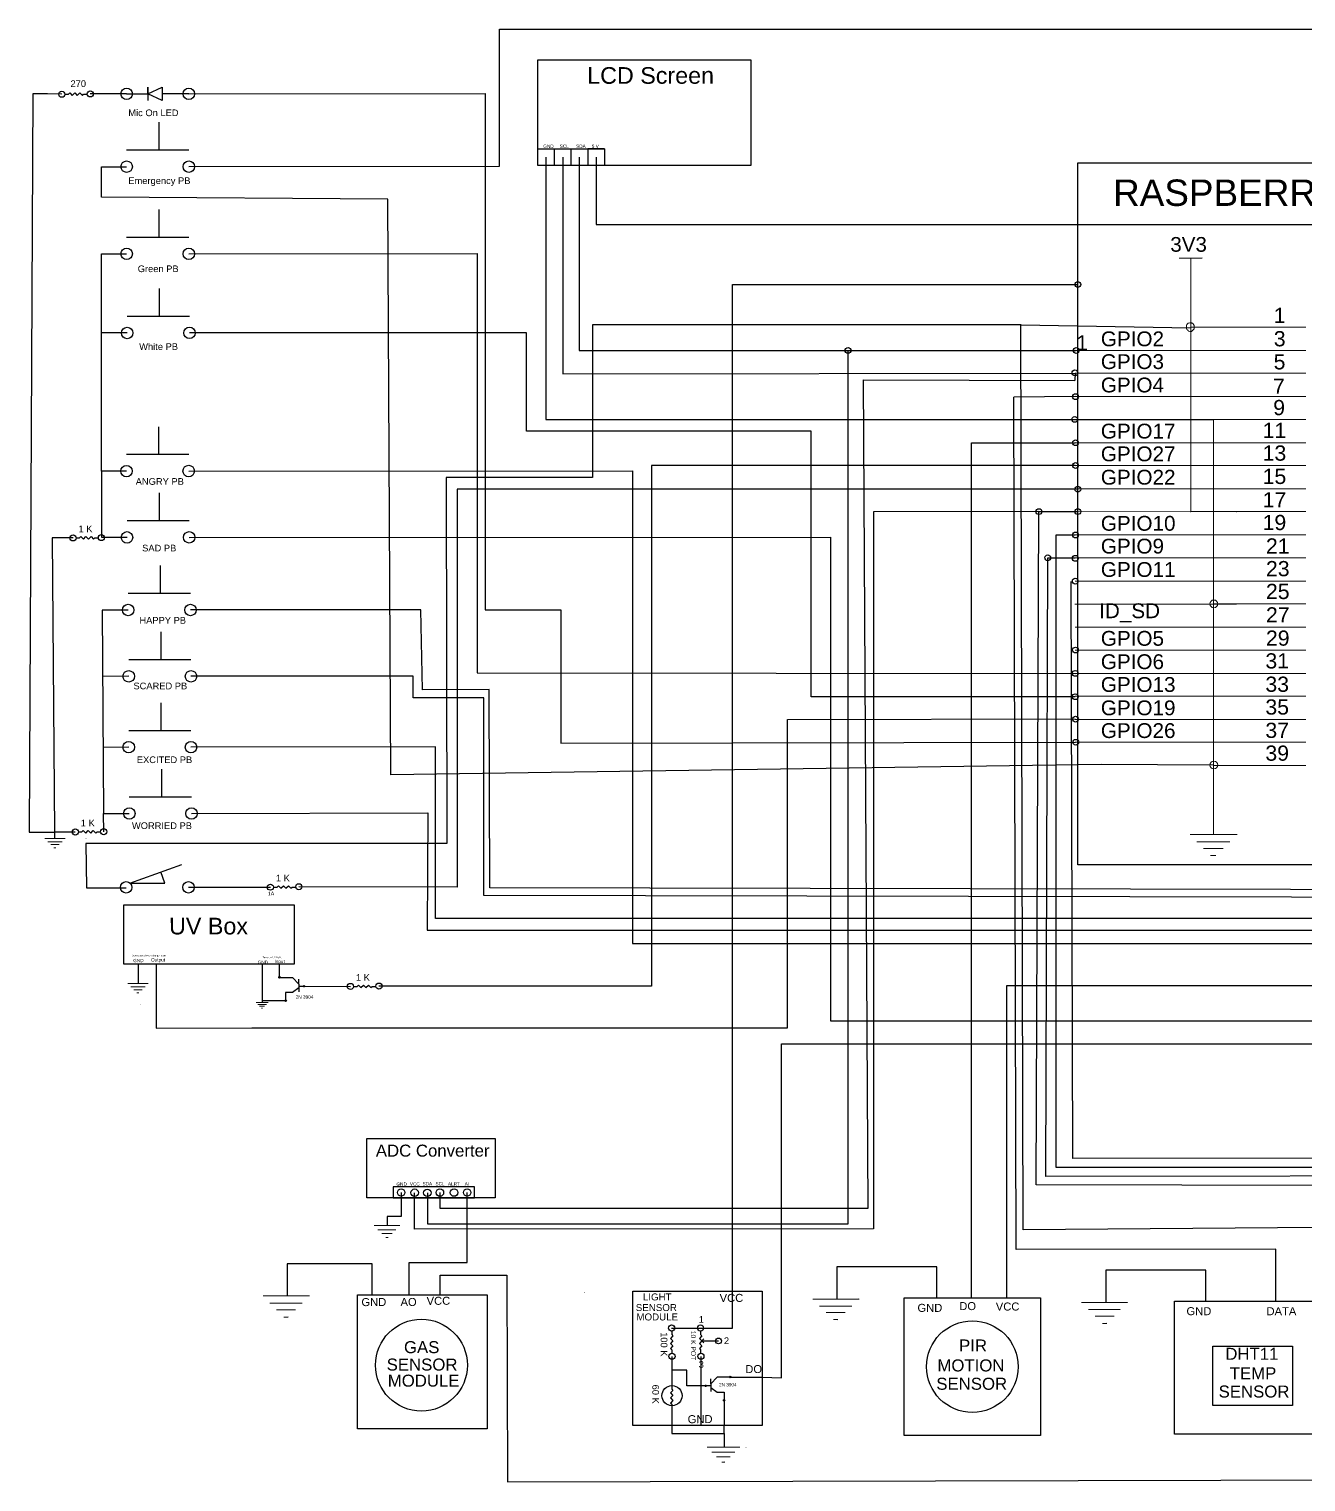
# Model space of a CAD drawing. Header units: millimetres. Extents: x 0.94 to 6.69, y 0.64 to 5.
# Drawn here: x 0.941 to 4.77, y 0.638 to 4.995 of the extents above; entities that cross this region are included whole.
import ezdxf

# ---------------------------------------------------------------- set-up
doc = ezdxf.new("R2010")
doc.units = ezdxf.units.MM
for name, color, linetype in [('Component', 10, 'Continuous'), ('PDF_Geometry', 7, 'Continuous'), ('PDF_Solid Fills', 7, 'Continuous'), ('PDF_Text', 7, 'Continuous'), ('Wire', 250, 'Continuous')]:
    doc.layers.add(name, color=color, linetype=linetype)
doc.styles.add('PDF F1', font='Arial.ttf')

msp = doc.modelspace()

# ---------------------------------------------------------------- linework, layer by layer
at = {"layer": 'Component'}
for p, q in [((1.2333, 4.801), (1.2966, 4.801)), ((1.2966, 4.801), (1.2966, 4.821)), ((1.2966, 4.821), (1.2966, 4.781)), ((1.2966, 4.801), (1.3398, 4.821)), ((1.3398, 4.781), (1.2966, 4.801)), ((1.3398, 4.821), (1.3398, 4.781)), ((1.42, 4.8011), (1.3398, 4.8011)), ((1.3306, 4.633), (1.3306, 4.7158)), ((1.2333, 4.633), (1.42, 4.633)), ((2.5168, 4.5858), (2.5168, 4.6358)), ((2.5668, 4.5858), (2.5668, 4.6358)), ((2.6668, 4.6358), (2.6168, 4.6358)), ((2.6168, 4.6358), (2.6168, 4.5858)), ((2.5668, 4.5858), (2.5168, 4.5858)), ((2.6668, 4.5858), (2.5668, 4.5858)), ((1.3306, 4.3717), (1.3306, 4.4545)), ((1.2333, 4.3717), (1.42, 4.3717)), ((1.3323, 4.1343), (1.3323, 4.2171)), ((1.235, 4.1343), (1.4217, 4.1343)), ((1.33, 3.72), (1.33, 3.8028)), ((1.2328, 3.72), (1.4194, 3.72)), ((1.3317, 3.5211), (1.3317, 3.6039)), ((1.2345, 3.5211), (1.4211, 3.5211)), ((1.3352, 3.3033), (1.3352, 3.3861)), ((1.2379, 3.3033), (1.4246, 3.3033)), ((1.3369, 3.1044), (1.3369, 3.1872)), ((1.2396, 3.1044), (1.4263, 3.1044)), ((1.3369, 2.8919), (1.3369, 2.9746)), ((1.2396, 2.8919), (1.4263, 2.8919)), ((1.3386, 2.693), (1.3386, 2.7758)), ((1.2413, 2.693), (1.428, 2.693)), ((1.2432, 2.4341), (1.399, 2.4895)), ((1.348, 2.4341), (1.3362, 2.4672)), ((1.2432, 2.4341), (1.348, 2.4341)), ((1.6917, 2.151), (1.7307, 2.1511)), ((1.7307, 2.1511), (1.7494, 2.1311)), ((1.7494, 2.1311), (1.7494, 2.1461)), ((1.7307, 2.1055), (1.7101, 2.1055)), ((1.7101, 2.1055), (1.7101, 2.0812)), ((1.7494, 2.1193), (1.7307, 2.1055)), ((1.7494, 2.1311), (1.7494, 2.1074)), ((1.7494, 2.1245), (1.7494, 2.1245)), ((1.7494, 2.1245), (1.7654, 2.1245)), ((2.9583, 1.0605), (2.9644, 1.0666)), ((2.9583, 1.0605), (3.0082, 1.0605)), ((2.9583, 1.0605), (2.9645, 1.0544)), ((2.9856, 0.9259), (2.9696, 0.9259)), ((3.0044, 0.9524), (2.9856, 0.9324)), ((2.9856, 0.9324), (2.9856, 0.9474)), ((2.9856, 0.9324), (2.9856, 0.9087)), ((2.9856, 0.9259), (2.9856, 0.9259)), ((2.9856, 0.9206), (3.0044, 0.9069)), ((3.0433, 0.9523), (3.0044, 0.9524)), ((3.0433, 0.9523), (3.1395, 0.9523)), ((3.0044, 0.9069), (3.0249, 0.9069)), ((3.0249, 0.9069), (3.0249, 0.8826)), ((3.0249, 0.8826), (3.0249, 0.8073))]:
    msp.add_line(p, q, dxfattribs=at)
for points in [[(2.4668, 4.903), (3.1047, 4.903), (3.1047, 4.5858), (2.4668, 4.5858)], [(4.0856, 4.594), (5.6697, 4.594), (5.6697, 2.4883), (4.0856, 2.4883)], [(1.2248, 2.369), (1.7362, 2.369), (1.7362, 2.1909), (1.2248, 2.1909)], [(1.9539, 1.6674), (2.3385, 1.6674), (2.3385, 1.4901), (1.9539, 1.4901)], [(2.033, 1.4901), (2.2766, 1.4902), (2.2766, 1.5226), (2.033, 1.5225)], [(1.926, 1.1989), (2.3146, 1.1989), (2.3146, 0.7966), (1.926, 0.7966)], [(2.7509, 1.2096), (3.1395, 1.2096), (3.1395, 0.8073), (2.7509, 0.8073)], [(3.5647, 1.1896), (3.9741, 1.1896), (3.9741, 0.7772), (3.5647, 0.7772)], [(4.3759, 1.1796), (4.8828, 1.1796), (4.8828, 0.7812), (4.3759, 0.7812)], [(4.4902, 1.0451), (4.7297, 1.0451), (4.7297, 0.8665), (4.4902, 0.8665)]]:
    msp.add_lwpolyline(points, close=True, dxfattribs=at)
for points in [[(1.0482, 4.8003), (1.0589, 4.8003), (1.0627, 4.8041), (1.0703, 4.7965), (1.0778, 4.8041)], [(1.0778, 4.8041), (1.0854, 4.7965), (1.093, 4.8041), (1.1005, 4.7965), (1.1043, 4.8003), (1.1097, 4.8003), (1.115, 4.8003)], [(2.4668, 4.5858), (2.4668, 4.6358)], [(2.4668, 4.6358), (2.6668, 4.6358)], [(2.6668, 4.6358), (2.6668, 4.5858)], [(1.0818, 3.4695), (1.0925, 3.4695), (1.0962, 3.4733), (1.1038, 3.4658), (1.1114, 3.4733)], [(1.1114, 3.4733), (1.1189, 3.4658), (1.1265, 3.4733), (1.1341, 3.4658), (1.1379, 3.4695), (1.1432, 3.4695), (1.1486, 3.4695)], [(1.0886, 2.5873), (1.0993, 2.5873), (1.1031, 2.5911), (1.1107, 2.5835), (1.1183, 2.5911)], [(1.1183, 2.5911), (1.1258, 2.5835), (1.1334, 2.5911), (1.141, 2.5835), (1.1447, 2.5873), (1.1501, 2.5873), (1.1554, 2.5873)], [(1.6738, 2.422), (1.6845, 2.422), (1.6883, 2.4258), (1.6958, 2.4182), (1.7034, 2.4258)], [(1.7034, 2.4258), (1.711, 2.4182), (1.7185, 2.4258), (1.7261, 2.4182), (1.7299, 2.422), (1.7352, 2.422), (1.7406, 2.422)], [(1.9138, 2.124), (1.9245, 2.124), (1.9283, 2.1278), (1.9358, 2.1202), (1.9434, 2.1278)], [(1.9434, 2.1278), (1.951, 2.1202), (1.9585, 2.1278), (1.9661, 2.1202), (1.9699, 2.124), (1.9752, 2.124), (1.9806, 2.124)], [(2.9542, 1.0993), (3.0497, 1.0993), (3.0497, 1.2096)], [(2.868, 1.0902), (2.868, 1.0795), (2.8717, 1.0757), (2.8642, 1.0681), (2.8717, 1.0605)], [(2.8676, 1.0993), (2.9542, 1.0993)], [(2.9546, 1.0902), (2.9546, 1.0795), (2.9583, 1.0757), (2.9508, 1.0681), (2.9583, 1.0605)], [(2.8717, 1.0605), (2.8642, 1.053), (2.8717, 1.0454), (2.8642, 1.0378), (2.868, 1.0341), (2.868, 1.0287), (2.868, 1.0234)], [(2.9583, 1.0605), (2.9508, 1.053), (2.9583, 1.0454), (2.9508, 1.0378), (2.9546, 1.0341), (2.9546, 1.0287), (2.9546, 1.0234)], [(2.8687, 1.0143), (2.8687, 0.9267)], [(2.9553, 1.0143), (2.9553, 0.8073)], [(2.9696, 0.9259), (2.9132, 0.9259), (2.9132, 0.9727), (2.8687, 0.9727)], [(2.868, 0.9267), (2.868, 0.916), (2.8717, 0.9122), (2.8642, 0.9046), (2.8717, 0.8971)], [(2.8717, 0.8971), (2.8642, 0.8895), (2.8717, 0.8819), (2.8642, 0.8744), (2.868, 0.8706), (2.868, 0.8662)], [(2.868, 0.8662), (2.868, 0.8073)]]:
    msp.add_lwpolyline(points, dxfattribs=at)
for centre, radius in [((1.039, 4.8), 0.00919), ((1.1241, 4.801), 0.00919), ((1.2333, 4.801), 0.0172), ((1.42, 4.8011), 0.0172), ((1.2333, 4.5826), 0.0172), ((1.42, 4.5827), 0.0172), ((1.2333, 4.3213), 0.0172), ((1.42, 4.3214), 0.0172), ((1.235, 4.0839), 0.0172), ((1.4217, 4.084), 0.0172), ((1.2328, 3.6696), 0.0172), ((1.4194, 3.6697), 0.0172), ((1.2345, 3.4707), 0.0172), ((1.4211, 3.4708), 0.0172), ((1.0726, 3.4692), 0.00919), ((1.1577, 3.4703), 0.00919), ((1.2379, 3.2529), 0.0172), ((1.4246, 3.253), 0.0172), ((1.2396, 3.054), 0.0172), ((1.4263, 3.0541), 0.0172), ((1.2396, 2.8415), 0.0172), ((1.4263, 2.8416), 0.0172), ((1.2413, 2.6426), 0.0172), ((1.428, 2.6427), 0.0172), ((1.0795, 2.587), 0.00919), ((1.1645, 2.588), 0.00919), ((1.232, 2.4211), 0.0172), ((1.4187, 2.4212), 0.0172), ((1.6646, 2.4216), 0.00919), ((1.7497, 2.4227), 0.00919), ((1.6917, 2.151), 0.00219), ((1.7654, 2.1245), 0.00219), ((1.9046, 2.1237), 0.00919), ((1.9897, 2.1247), 0.00919), ((1.7101, 2.0813), 0.00219), ((2.0566, 1.5058), 0.0112), ((2.097, 1.5051), 0.0112), ((2.1351, 1.5049), 0.0112), ((2.1728, 1.5056), 0.0112), ((2.2151, 1.5056), 0.0112), ((2.2546, 1.5058), 0.0112), ((2.1173, 0.9879), 0.1377), ((2.8676, 1.0993), 0.00919), ((2.9542, 1.0993), 0.00919), ((3.7694, 0.9834), 0.1374), ((3.0082, 1.0605), 0.0087), ((2.8687, 1.0143), 0.00919), ((2.9553, 1.0143), 0.00919), ((2.8687, 0.8964), 0.0302), ((2.9696, 0.9259), 0.00219), ((3.0433, 0.9523), 0.00219), ((3.0249, 0.8826), 0.00219)]:
    msp.add_circle(centre, radius, dxfattribs=at)
at = {"layer": 'PDF_Geometry', "lineweight": 20}
for points in [[(4.3897, 4.3079), (4.458, 4.3079)], [(4.4247, 4.3079), (4.4247, 4.2396)], [(4.7697, 4.1013), (4.563, 4.1013)], [(4.7697, 4.0313), (4.563, 4.0313)], [(4.7697, 3.9629), (4.563, 3.9629)], [(4.7697, 3.8929), (4.563, 3.8929)], [(4.7697, 3.8246), (4.563, 3.8246)], [(4.7697, 3.7546), (4.563, 3.7546)], [(4.7697, 3.6863), (4.563, 3.6863)], [(4.7697, 3.6163), (4.563, 3.6163)], [(4.7697, 3.5479), (4.563, 3.5479)], [(4.7697, 3.4779), (4.563, 3.4779)], [(4.7697, 3.4096), (4.563, 3.4096)], [(4.7697, 3.3396), (4.563, 3.3396)], [(4.7697, 3.2713), (4.563, 3.2713)], [(4.7697, 3.2013), (4.563, 3.2013)], [(4.7697, 3.1329), (4.563, 3.1329)], [(4.7697, 3.0629), (4.563, 3.0629)], [(4.7697, 2.9946), (4.563, 2.9946)], [(4.7697, 2.9246), (4.563, 2.9246)], [(4.7697, 2.8563), (4.563, 2.8563)], [(4.7697, 2.7863), (4.563, 2.7863)], [(4.4222, 2.5796), (4.5605, 2.5796)], [(0.9882, 2.5675), (1.0491, 2.5675)], [(0.997, 2.5579), (1.0396, 2.5579)], [(1.0308, 2.5491), (1.0058, 2.5491)], [(1.0154, 2.5396), (1.0212, 2.5396)], [(4.4422, 2.5579), (4.5389, 2.5579)], [(4.5189, 2.5379), (4.4622, 2.5379)], [(4.4839, 2.5163), (4.4972, 2.5163)], [(1.2373, 2.1324), (1.2982, 2.1324)], [(1.2461, 2.1229), (1.2886, 2.1229)], [(1.2798, 2.1141), (1.2549, 2.1141)], [(1.2644, 2.1046), (1.2703, 2.1046)], [(1.6214, 2.0755), (1.658, 2.0755)], [(1.6267, 2.0697), (1.6523, 2.0697)], [(1.647, 2.0644), (1.632, 2.0644)], [(1.6377, 2.0587), (1.6412, 2.0587)], [(1.9759, 1.4064), (2.0529, 1.4064)], [(1.987, 1.3943), (2.0408, 1.3943)], [(2.0297, 1.3832), (1.9982, 1.3832)], [(2.0102, 1.3711), (2.0176, 1.3711)], [(1.6431, 1.1955), (1.7815, 1.1955)], [(3.2914, 1.1863), (3.4297, 1.1863)], [(1.6631, 1.1739), (1.7598, 1.1739)], [(1.7398, 1.1539), (1.6831, 1.1539)], [(3.3114, 1.1646), (3.408, 1.1646)], [(3.388, 1.1463), (3.3314, 1.1463)], [(4.0964, 1.1763), (4.2347, 1.1763)], [(4.118, 1.1546), (4.213, 1.1546)], [(4.1947, 1.1346), (4.138, 1.1346)], [(1.7048, 1.1322), (1.7181, 1.1322)], [(3.353, 1.1246), (3.3664, 1.1246)], [(4.1597, 1.1129), (4.173, 1.1129)], [(2.974, 0.7423), (3.0723, 0.7423)], [(2.9882, 0.7269), (3.0569, 0.7269)], [(3.0427, 0.7127), (3.0024, 0.7127)], [(3.0178, 0.6973), (3.0273, 0.6973)]]:
    msp.add_lwpolyline(points, dxfattribs=at)
at = {"layer": 'PDF_Geometry', "color": 236, "lineweight": 20, "true_color": 0x7f003f}
for points in [[(4.563, 3.5479), (4.4247, 3.5479), (4.4247, 4.1013), (4.4247, 4.2396)], [(4.563, 4.1013), (4.4247, 4.1013)], [(4.563, 4.0313), (4.078, 4.0313)], [(4.563, 3.9629), (4.078, 3.9629)], [(4.563, 3.8929), (4.078, 3.8929)], [(4.5614, 3.8246), (4.0764, 3.8246)], [(4.563, 3.2713), (4.493, 3.2713), (4.493, 3.8246), (4.563, 3.8246)], [(4.563, 3.7546), (4.078, 3.7546)], [(4.563, 3.6863), (4.078, 3.6863)], [(4.563, 3.6163), (4.078, 3.6163)], [(4.5614, 3.5479), (4.078, 3.549)], [(4.563, 3.4779), (4.078, 3.4779)], [(4.563, 3.4096), (4.078, 3.4096)], [(4.563, 3.3396), (4.078, 3.3396)], [(4.5614, 3.2704), (4.0764, 3.2704)], [(4.563, 2.7863), (4.493, 2.7863), (4.493, 3.2713)], [(4.563, 3.2013), (4.078, 3.2013)], [(4.563, 3.1329), (4.078, 3.1329)], [(4.563, 3.0629), (4.078, 3.0629)], [(4.563, 2.9946), (4.078, 2.9946)], [(4.563, 2.9246), (4.078, 2.9246)], [(4.563, 2.8563), (4.078, 2.8563)], [(4.493, 2.5796), (4.493, 2.7863)]]:
    msp.add_lwpolyline(points, dxfattribs=at)
at = {"layer": 'PDF_Geometry', "lineweight": 25}
for points in [[(4.078, 4.0329), (4.078, 4.0329), (4.078, 4.0329)], [(4.078, 4.0313), (4.078, 4.0313), (4.078, 4.0313)], [(4.078, 3.9629), (4.078, 3.9629), (4.078, 3.9629)], [(4.078, 3.9613), (4.078, 3.9613), (4.078, 3.9613)], [(4.078, 3.8929), (4.078, 3.8929), (4.078, 3.8929)], [(4.493, 3.8246), (4.493, 3.8246), (4.493, 3.8246)], [(4.493, 3.8246), (4.493, 3.8246), (4.493, 3.8246)], [(4.493, 3.8229), (4.493, 3.8229), (4.493, 3.8229)], [(4.493, 3.8229), (4.493, 3.8229), (4.493, 3.8229)], [(4.078, 3.7563), (4.078, 3.7563), (4.078, 3.7563)], [(4.078, 3.7546), (4.078, 3.7546), (4.078, 3.7546)], [(4.078, 3.6863), (4.078, 3.6863), (4.078, 3.6863)], [(4.078, 3.6846), (4.078, 3.6846), (4.078, 3.6846)], [(4.078, 3.6163), (4.078, 3.6163), (4.078, 3.6163)], [(4.078, 3.4779), (4.078, 3.4779), (4.078, 3.4779)], [(4.078, 3.4096), (4.078, 3.4096), (4.078, 3.4096)], [(4.078, 3.4079), (4.078, 3.4079), (4.078, 3.4079)], [(4.078, 3.3396), (4.078, 3.3396), (4.078, 3.3396)], [(4.493, 3.2713), (4.493, 3.2713), (4.493, 3.2713)], [(4.493, 3.2713), (4.493, 3.2713), (4.493, 3.2713)], [(4.493, 3.2696), (4.493, 3.2696), (4.493, 3.2696)], [(4.493, 3.2696), (4.493, 3.2696), (4.493, 3.2696)], [(4.078, 3.2013), (4.078, 3.2013), (4.078, 3.2013)], [(4.078, 3.1329), (4.078, 3.1329), (4.078, 3.1329)], [(4.078, 3.1313), (4.078, 3.1313), (4.078, 3.1313)], [(4.078, 3.0629), (4.078, 3.0629), (4.078, 3.0629)], [(4.078, 2.9946), (4.078, 2.9946), (4.078, 2.9946)], [(4.078, 2.9929), (4.078, 2.9929), (4.078, 2.9929)], [(4.078, 2.9246), (4.078, 2.9246), (4.078, 2.9246)], [(4.078, 2.8563), (4.078, 2.8563), (4.078, 2.8563)], [(4.078, 2.8546), (4.078, 2.8546), (4.078, 2.8546)], [(4.493, 2.7863), (4.493, 2.7863), (4.493, 2.7863)], [(4.493, 2.7863), (4.493, 2.7863), (4.493, 2.7863)], [(4.4972, 2.5179), (4.4972, 2.5179), (4.4972, 2.5179)], [(4.4972, 2.5163), (4.4972, 2.5163), (4.4972, 2.5163)], [(1.276, 2.0708), (1.276, 2.0708), (1.276, 2.0708)], [(1.276, 2.0691), (1.276, 2.0691), (1.276, 2.0691)], [(2.0176, 1.3721), (2.0176, 1.3721), (2.0176, 1.3721)], [(2.0176, 1.3711), (2.0176, 1.3711), (2.0176, 1.3711)], [(1.7181, 1.1339), (1.7181, 1.1339), (1.7181, 1.1339)], [(3.3314, 1.1463), (3.3314, 1.1463), (3.3314, 1.1463)], [(3.3314, 1.1446), (3.3314, 1.1446), (3.3314, 1.1446)], [(4.138, 1.1363), (4.138, 1.1363), (4.138, 1.1363)], [(4.138, 1.1346), (4.138, 1.1346), (4.138, 1.1346)], [(1.7181, 1.1322), (1.7181, 1.1322), (1.7181, 1.1322)], [(3.3664, 1.1246), (3.3664, 1.1246), (3.3664, 1.1246)], [(3.3664, 1.1246), (3.3664, 1.1246), (3.3664, 1.1246)], [(3.3664, 1.1229), (3.3664, 1.1229), (3.3664, 1.1229)], [(4.173, 1.1146), (4.173, 1.1146), (4.173, 1.1146)], [(4.173, 1.1129), (4.173, 1.1129), (4.173, 1.1129)], [(3.0273, 0.6985), (3.0273, 0.6985), (3.0273, 0.6985)], [(3.0273, 0.6973), (3.0273, 0.6973), (3.0273, 0.6973)]]:
    msp.add_lwpolyline(points, close=True, dxfattribs=at)
for points in [[(3.0497, 1.2096), (3.0497, 1.3029)], [(3.663, 1.1896), (3.663, 1.2829)], [(3.7664, 1.1896), (3.7664, 1.2829)], [(3.873, 1.1896), (3.873, 1.2829)]]:
    msp.add_lwpolyline(points, dxfattribs=at)
at = {"layer": 'PDF_Geometry', "lineweight": 20}
for centre in [(4.4935, 3.2713), (4.4935, 3.2713), (4.4935, 2.788), (4.4935, 2.788)]:
    msp.add_circle(centre, 0.0116, dxfattribs=at)
at = {"layer": 'PDF_Solid Fills', "transparency": 33554559}
for points in [[(4.458, 4.3096), (4.4597, 4.3096), (4.4597, 4.3096)], [(4.458, 4.3096), (4.4597, 4.3079), (4.458, 4.3079)], [(4.458, 4.3096), (4.4597, 4.3096), (4.4597, 4.3079)], [(4.458, 4.3079), (4.4597, 4.3079), (4.4597, 4.3079)], [(4.4247, 4.2396), (4.423, 4.2396), (4.423, 4.2396)], [(4.423, 4.2396), (4.4247, 4.2396), (4.4247, 4.2396)], [(4.423, 4.2396), (4.4247, 4.2379), (4.423, 4.2379)], [(4.423, 4.2396), (4.4247, 4.2396), (4.4247, 4.2379)], [(4.423, 4.2379), (4.4247, 4.2379), (4.4247, 4.2379)], [(4.563, 4.1013), (4.5614, 4.1013), (4.5614, 4.1013)], [(4.5614, 4.1013), (4.563, 4.1013), (4.563, 4.1013)], [(4.5614, 4.1013), (4.563, 4.0996), (4.5614, 4.0996)], [(4.5614, 4.1013), (4.563, 4.1013), (4.563, 4.0996)], [(4.5614, 4.0996), (4.563, 4.0996), (4.563, 4.0996)], [(4.563, 4.0329), (4.5614, 4.0329), (4.5614, 4.0329)], [(4.5614, 4.0329), (4.563, 4.0313), (4.5614, 4.0313)], [(4.5614, 4.0329), (4.563, 4.0329), (4.563, 4.0313)], [(4.5614, 4.0313), (4.563, 4.0313), (4.563, 4.0313)], [(4.563, 3.9629), (4.5614, 3.9629), (4.5614, 3.9629)], [(4.5614, 3.9629), (4.563, 3.9629), (4.563, 3.9629)], [(4.5614, 3.9629), (4.563, 3.9613), (4.5614, 3.9613)], [(4.5614, 3.9629), (4.563, 3.9629), (4.563, 3.9613)], [(4.5614, 3.9613), (4.563, 3.9613), (4.563, 3.9613)], [(4.563, 3.8946), (4.563, 3.8929), (4.5614, 3.8929)], [(4.5614, 3.8929), (4.563, 3.8929), (4.563, 3.8929)], [(4.563, 3.8246), (4.5614, 3.8246), (4.5614, 3.8246)], [(4.5614, 3.8246), (4.563, 3.8246), (4.563, 3.8246)], [(4.5614, 3.8246), (4.563, 3.8229), (4.5614, 3.8229)], [(4.5614, 3.8246), (4.563, 3.8246), (4.563, 3.8229)], [(4.5614, 3.8229), (4.563, 3.8229), (4.563, 3.8229)], [(4.563, 3.7563), (4.5614, 3.7563), (4.5614, 3.7563)], [(4.5614, 3.7563), (4.563, 3.7546), (4.5614, 3.7546)], [(4.5614, 3.7563), (4.563, 3.7563), (4.563, 3.7546)], [(4.5614, 3.7546), (4.563, 3.7546), (4.563, 3.7546)], [(4.563, 3.6863), (4.5614, 3.6863), (4.5614, 3.6863)], [(4.5614, 3.6863), (4.563, 3.6863), (4.563, 3.6863)], [(4.5614, 3.6863), (4.563, 3.6846), (4.5614, 3.6846)], [(4.5614, 3.6863), (4.563, 3.6863), (4.563, 3.6846)], [(4.5614, 3.6846), (4.563, 3.6846), (4.563, 3.6846)], [(4.563, 3.6179), (4.563, 3.6163), (4.5614, 3.6163)], [(4.5614, 3.6163), (4.563, 3.6163), (4.563, 3.6163)], [(4.563, 3.5479), (4.5614, 3.5479), (4.5614, 3.5479)], [(4.5614, 3.5479), (4.563, 3.5479), (4.563, 3.5479)], [(4.5614, 3.5479), (4.563, 3.5463), (4.5614, 3.5463)], [(4.5614, 3.5479), (4.563, 3.5479), (4.563, 3.5463)], [(4.5614, 3.5463), (4.563, 3.5463), (4.563, 3.5463)], [(4.563, 3.4796), (4.563, 3.4779), (4.5614, 3.4779)], [(4.5614, 3.4779), (4.563, 3.4779), (4.563, 3.4779)], [(4.563, 3.4096), (4.5614, 3.4096), (4.5614, 3.4096)], [(4.5614, 3.4096), (4.563, 3.4096), (4.563, 3.4096)], [(4.5614, 3.4096), (4.563, 3.4079), (4.5614, 3.4079)], [(4.5614, 3.4096), (4.563, 3.4096), (4.563, 3.4079)], [(4.5614, 3.4079), (4.563, 3.4079), (4.563, 3.4079)], [(4.563, 3.3413), (4.563, 3.3396), (4.5614, 3.3396)], [(4.5614, 3.3396), (4.563, 3.3396), (4.563, 3.3396)], [(4.563, 3.2713), (4.5614, 3.2713), (4.5614, 3.2713)], [(4.5614, 3.2713), (4.563, 3.2713), (4.563, 3.2713)], [(4.5614, 3.2713), (4.563, 3.2696), (4.5614, 3.2696)], [(4.5614, 3.2713), (4.563, 3.2713), (4.563, 3.2696)], [(4.5614, 3.2696), (4.563, 3.2696), (4.563, 3.2696)], [(4.563, 3.2029), (4.563, 3.2013), (4.5614, 3.2013)], [(4.5614, 3.2013), (4.563, 3.2013), (4.563, 3.2013)], [(4.563, 3.1329), (4.5614, 3.1329), (4.5614, 3.1329)], [(4.5614, 3.1329), (4.563, 3.1329), (4.563, 3.1329)], [(4.5614, 3.1329), (4.563, 3.1313), (4.5614, 3.1313)], [(4.5614, 3.1329), (4.563, 3.1329), (4.563, 3.1313)], [(4.5614, 3.1313), (4.563, 3.1313), (4.563, 3.1313)], [(4.563, 3.0646), (4.563, 3.0629), (4.5614, 3.0629)], [(4.5614, 3.0629), (4.563, 3.0629), (4.563, 3.0629)], [(4.563, 2.9946), (4.5614, 2.9946), (4.5614, 2.9946)], [(4.5614, 2.9946), (4.563, 2.9946), (4.563, 2.9946)], [(4.5614, 2.9946), (4.563, 2.9929), (4.5614, 2.9929)], [(4.5614, 2.9946), (4.563, 2.9946), (4.563, 2.9929)], [(4.5614, 2.9929), (4.563, 2.9929), (4.563, 2.9929)], [(4.563, 2.9263), (4.563, 2.9246), (4.5614, 2.9246)], [(4.5614, 2.9246), (4.563, 2.9246), (4.563, 2.9246)], [(4.563, 2.8563), (4.5614, 2.8563), (4.5614, 2.8563)], [(4.5614, 2.8563), (4.563, 2.8563), (4.563, 2.8563)], [(4.5614, 2.8563), (4.563, 2.8546), (4.5614, 2.8546)], [(4.5614, 2.8563), (4.563, 2.8563), (4.563, 2.8546)], [(4.5614, 2.8546), (4.563, 2.8546), (4.563, 2.8546)], [(4.563, 2.7879), (4.563, 2.7863), (4.5614, 2.7863)], [(4.5614, 2.7863), (4.563, 2.7863), (4.563, 2.7863)], [(1.0058, 2.5499), (1.0066, 2.5491), (1.0058, 2.5491)], [(1.0058, 2.5491), (1.0066, 2.5491), (1.0066, 2.5491)], [(1.0907, 2.5471), (1.089, 2.5471), (1.089, 2.5471)], [(1.089, 2.5471), (1.0907, 2.5471), (1.0907, 2.5471)], [(1.1123, 2.5688), (1.1107, 2.5688), (1.1107, 2.5688)], [(1.1107, 2.5688), (1.1123, 2.5688), (1.1123, 2.5688)], [(1.1107, 2.5688), (1.1123, 2.5671), (1.1107, 2.5671)], [(1.1107, 2.5688), (1.1123, 2.5688), (1.1123, 2.5671)], [(1.1107, 2.5671), (1.1123, 2.5671), (1.1123, 2.5671)], [(4.4622, 2.5396), (4.4639, 2.5379), (4.4622, 2.5379)], [(4.4622, 2.5379), (4.4639, 2.5379), (4.4639, 2.5379)], [(4.4972, 2.5179), (4.4972, 2.5163), (4.4972, 2.5163)], [(1.2549, 2.1148), (1.2556, 2.1141), (1.2549, 2.1141)], [(1.2549, 2.1141), (1.2556, 2.1141), (1.2556, 2.1141)], [(1.2765, 2.1108), (1.2748, 2.1108), (1.2748, 2.1108)], [(1.2748, 2.1108), (1.2765, 2.1108), (1.2765, 2.1108)], [(1.2982, 2.1324), (1.2965, 2.1324), (1.2965, 2.1324)], [(1.2965, 2.1324), (1.2982, 2.1324), (1.2982, 2.1324)], [(1.2965, 2.1324), (1.2982, 2.1308), (1.2965, 2.1308)], [(1.2965, 2.1324), (1.2982, 2.1324), (1.2982, 2.1308)], [(1.2965, 2.1308), (1.2982, 2.1308), (1.2982, 2.1308)], [(1.276, 2.0708), (1.276, 2.0691), (1.276, 2.0691)], [(1.632, 2.0649), (1.6324, 2.0644), (1.632, 2.0644)], [(1.632, 2.0644), (1.6324, 2.0644), (1.6324, 2.0644)], [(1.6485, 2.0596), (1.6468, 2.0596), (1.6468, 2.0596)], [(1.6468, 2.0596), (1.6485, 2.0596), (1.6485, 2.0596)], [(1.6701, 2.0812), (1.6685, 2.0812), (1.6685, 2.0812)], [(1.6685, 2.0812), (1.6701, 2.0812), (1.6701, 2.0812)], [(1.6685, 2.0812), (1.6701, 2.0796), (1.6685, 2.0796)], [(1.6685, 2.0812), (1.6701, 2.0812), (1.6701, 2.0796)], [(1.6685, 2.0796), (1.6701, 2.0796), (1.6701, 2.0796)], [(2.0529, 1.4064), (2.0519, 1.4064), (2.0519, 1.4064)], [(2.0519, 1.4064), (2.0529, 1.4064), (2.0529, 1.4064)], [(2.0519, 1.4064), (2.0529, 1.4055), (2.0519, 1.4055)], [(2.0519, 1.4064), (2.0529, 1.4064), (2.0529, 1.4055)], [(2.0519, 1.4055), (2.0529, 1.4055), (2.0529, 1.4055)], [(1.9982, 1.3841), (1.9991, 1.3832), (1.9982, 1.3832)], [(1.9982, 1.3832), (1.9991, 1.3832), (1.9991, 1.3832)], [(2.0176, 1.3721), (2.0176, 1.3711), (2.0176, 1.3711)], [(2.0408, 1.3943), (2.0399, 1.3943), (2.0399, 1.3943)], [(2.0399, 1.3943), (2.0408, 1.3943), (2.0408, 1.3943)], [(1.7815, 1.1955), (1.7798, 1.1955), (1.7798, 1.1955)], [(1.7798, 1.1955), (1.7815, 1.1955), (1.7815, 1.1955)], [(1.7798, 1.1955), (1.7815, 1.1939), (1.7798, 1.1939)], [(1.7798, 1.1955), (1.7815, 1.1955), (1.7815, 1.1939)], [(1.7798, 1.1939), (1.7815, 1.1939), (1.7815, 1.1939)], [(2.5847, 1.1846), (2.583, 1.1846), (2.583, 1.1846)], [(2.583, 1.1846), (2.5847, 1.1846), (2.5847, 1.1846)], [(2.6064, 1.2063), (2.6047, 1.2063), (2.6047, 1.2063)], [(2.6047, 1.2063), (2.6064, 1.2063), (2.6064, 1.2063)], [(2.6047, 1.2063), (2.6064, 1.2046), (2.6047, 1.2046)], [(2.6047, 1.2063), (2.6064, 1.2063), (2.6064, 1.2046)], [(2.6047, 1.2046), (2.6064, 1.2046), (2.6064, 1.2046)], [(3.4297, 1.1879), (3.428, 1.1879), (3.428, 1.1879)], [(3.428, 1.1879), (3.4297, 1.1863), (3.428, 1.1863)], [(3.428, 1.1879), (3.4297, 1.1879), (3.4297, 1.1863)], [(3.428, 1.1863), (3.4297, 1.1863), (3.4297, 1.1863)], [(1.6831, 1.1555), (1.6848, 1.1539), (1.6831, 1.1539)], [(1.6831, 1.1539), (1.6848, 1.1539), (1.6848, 1.1539)], [(1.7181, 1.1339), (1.7181, 1.1322), (1.7181, 1.1322)], [(1.7598, 1.1739), (1.7581, 1.1739), (1.7581, 1.1739)], [(1.7581, 1.1739), (1.7598, 1.1739), (1.7598, 1.1739)], [(3.3314, 1.1463), (3.333, 1.1463), (3.333, 1.1463)], [(3.3314, 1.1463), (3.333, 1.1446), (3.3314, 1.1446)], [(3.3314, 1.1463), (3.333, 1.1463), (3.333, 1.1446)], [(3.3314, 1.1446), (3.333, 1.1446), (3.333, 1.1446)], [(3.408, 1.1663), (3.4064, 1.1663), (3.4064, 1.1663)], [(3.4064, 1.1663), (3.408, 1.1663), (3.408, 1.1663)], [(3.4064, 1.1663), (3.408, 1.1646), (3.4064, 1.1646)], [(3.4064, 1.1663), (3.408, 1.1663), (3.408, 1.1646)], [(3.4064, 1.1646), (3.408, 1.1646), (3.408, 1.1646)], [(4.138, 1.1363), (4.1397, 1.1346), (4.138, 1.1346)], [(4.138, 1.1363), (4.1397, 1.1346), (4.1397, 1.1346)], [(4.138, 1.1346), (4.1397, 1.1346), (4.1397, 1.1346)], [(4.138, 1.1346), (4.1397, 1.1346), (4.1397, 1.1346)], [(4.213, 1.1563), (4.2147, 1.1546), (4.213, 1.1546)], [(4.213, 1.1546), (4.2147, 1.1546), (4.2147, 1.1546)], [(4.2347, 1.1763), (4.2364, 1.1763), (4.2364, 1.1763)], [(4.2347, 1.1763), (4.2364, 1.1763), (4.2347, 1.1746)], [(4.2347, 1.1763), (4.2364, 1.1763), (4.2364, 1.1763)], [(3.3664, 1.1246), (3.3647, 1.1246), (3.3647, 1.1246)], [(3.3647, 1.1246), (3.3664, 1.1246), (3.3664, 1.1246)], [(3.3647, 1.1246), (3.3664, 1.1229), (3.3664, 1.1229)], [(3.3647, 1.1246), (3.3664, 1.1246), (3.3664, 1.1229)], [(4.173, 1.1146), (4.173, 1.1129), (4.1714, 1.1129)], [(4.1714, 1.1129), (4.173, 1.1129), (4.173, 1.1129)], [(4.1714, 1.1129), (4.173, 1.1129), (4.173, 1.1129)], [(4.173, 1.1146), (4.173, 1.1129), (4.173, 1.1129)], [(3.0916, 0.7423), (3.0899, 0.7423), (3.0899, 0.7423)], [(3.0899, 0.7423), (3.0916, 0.7423), (3.0916, 0.7423)], [(3.0899, 0.7423), (3.0916, 0.7406), (3.0899, 0.7406)], [(3.0899, 0.7423), (3.0916, 0.7423), (3.0916, 0.7406)], [(3.0024, 0.7139), (3.0036, 0.7127), (3.0024, 0.7127)], [(3.0024, 0.7127), (3.0036, 0.7127), (3.0036, 0.7127)], [(3.0273, 0.6985), (3.0273, 0.6973), (3.0273, 0.6973)], [(3.0699, 0.7206), (3.0683, 0.7206), (3.0683, 0.7206)], [(3.0683, 0.7206), (3.0699, 0.7206), (3.0699, 0.7206)], [(3.0899, 0.7406), (3.0916, 0.7406), (3.0916, 0.7406)]]:
    msp.add_solid(points, dxfattribs=at)
at = {"layer": 'PDF_Solid Fills', "color": 236, "true_color": 0x7f003f, "transparency": 33554559}
for points in [[(4.4247, 4.2396), (4.423, 4.2396), (4.423, 4.2396)], [(4.423, 4.2396), (4.4247, 4.2396), (4.4247, 4.2396)], [(4.423, 4.2396), (4.4247, 4.2379), (4.423, 4.2379)], [(4.423, 4.2396), (4.4247, 4.2396), (4.4247, 4.2379)], [(4.423, 4.2379), (4.4247, 4.2379), (4.4247, 4.2379)], [(4.4247, 4.1013), (4.423, 4.1013), (4.423, 4.1013)], [(4.423, 4.1013), (4.4247, 4.1013), (4.4247, 4.1013)], [(4.423, 4.1013), (4.4247, 4.0996), (4.423, 4.0996)], [(4.423, 4.1013), (4.4247, 4.1013), (4.4247, 4.0996)], [(4.4247, 4.1013), (4.423, 4.1013), (4.423, 4.1013)], [(4.423, 4.1013), (4.4247, 4.1013), (4.4247, 4.1013)], [(4.423, 4.1013), (4.4247, 4.0996), (4.423, 4.0996)], [(4.423, 4.1013), (4.4247, 4.1013), (4.4247, 4.0996)], [(4.423, 4.0996), (4.4247, 4.0996), (4.4247, 4.0996)], [(4.423, 4.0996), (4.4247, 4.0996), (4.4247, 4.0996)], [(4.078, 4.0329), (4.078, 4.0313), (4.078, 4.0313)], [(4.078, 3.9629), (4.078, 3.9613), (4.078, 3.9613)], [(4.078, 3.8946), (4.078, 3.8929), (4.078, 3.8929)], [(4.493, 3.8246), (4.493, 3.8229), (4.493, 3.8229)], [(4.493, 3.8246), (4.493, 3.8229), (4.493, 3.8229)], [(4.078, 3.7563), (4.078, 3.7546), (4.078, 3.7546)], [(4.078, 3.6863), (4.078, 3.6846), (4.078, 3.6846)], [(4.078, 3.6179), (4.078, 3.6163), (4.078, 3.6163)], [(4.4247, 3.5479), (4.423, 3.5479), (4.423, 3.5479)], [(4.423, 3.5479), (4.4247, 3.5479), (4.4247, 3.5479)], [(4.423, 3.5479), (4.4247, 3.5463), (4.423, 3.5463)], [(4.423, 3.5479), (4.4247, 3.5479), (4.4247, 3.5463)], [(4.423, 3.5463), (4.4247, 3.5463), (4.4247, 3.5463)], [(4.078, 3.4796), (4.078, 3.4779), (4.078, 3.4779)], [(4.078, 3.4096), (4.078, 3.4079), (4.078, 3.4079)], [(4.078, 3.3413), (4.078, 3.3396), (4.078, 3.3396)], [(4.493, 3.2713), (4.493, 3.2696), (4.493, 3.2696)], [(4.493, 3.2713), (4.493, 3.2696), (4.493, 3.2696)], [(4.078, 3.2029), (4.078, 3.2013), (4.078, 3.2013)], [(4.078, 3.1329), (4.078, 3.1313), (4.078, 3.1313)], [(4.078, 3.0646), (4.078, 3.0629), (4.078, 3.0629)], [(4.078, 2.9946), (4.078, 2.9929), (4.078, 2.9929)], [(4.078, 2.9263), (4.078, 2.9246), (4.078, 2.9246)], [(4.078, 2.8563), (4.078, 2.8546), (4.078, 2.8546)], [(4.493, 2.7879), (4.493, 2.7863), (4.493, 2.7863)], [(4.493, 2.7879), (4.493, 2.7863), (4.493, 2.7863)]]:
    msp.add_solid(points, dxfattribs=at)
at = {"layer": 'Wire'}
for p, q in [((1.2333, 4.801), (1.1241, 4.801)), ((1.235, 4.0839), (1.1577, 4.0839)), ((4.078, 3.9629), (4.077, 3.9416)), ((1.2328, 3.6696), (1.1577, 3.6696)), ((1.1577, 3.6696), (1.1577, 3.4703)), ((1.1645, 2.588), (1.1642, 2.6426)), ((0.9408, 2.587), (1.0166, 2.587)), ((1.4187, 2.4212), (1.6646, 2.4216)), ((1.6917, 2.151), (1.6917, 2.1909)), ((1.6397, 2.0812), (1.6397, 2.0755)), ((3.1395, 0.9523), (3.1974, 0.9503)), ((3.0249, 0.7829), (3.0249, 0.7423))]:
    msp.add_line(p, q, dxfattribs=at)
for points in [[(1.42, 4.5827), (2.3516, 4.5837), (2.3516, 4.9954), (6.3052, 4.9954), (6.3052, 3.7546)], [(1.039, 4.8), (0.9959, 4.8009), (0.9521, 4.801), (0.9408, 2.587)], [(1.42, 4.8011), (2.3083, 4.8021), (2.3083, 3.2539), (2.5349, 3.2539), (2.5349, 2.8531), (4.0786, 2.8563)], [(4.4935, 2.788), (4.1555, 2.7893), (2.0255, 2.7587), (2.0165, 4.4847), (1.1577, 4.4916), (1.1577, 4.5826), (1.2333, 4.5826)], [(2.4908, 4.6108), (2.4908, 3.8246), (4.493, 3.8246)], [(2.5418, 4.6108), (2.5418, 3.9613), (4.078, 3.9629)], [(2.5906, 4.6108), (2.5906, 4.0313), (4.0809, 4.0313)], [(2.6418, 4.6108), (2.6418, 4.4094), (5.3299, 4.4089), (5.3316, 4.1008)], [(1.1577, 3.6694), (1.1577, 4.3213), (1.2333, 4.3213)], [(1.42, 4.3214), (2.2843, 4.3223), (2.2843, 3.0646), (4.078, 3.0629)], [(3.0497, 1.3029), (3.0497, 4.2293), (4.0856, 4.2293)], [(3.9158, 4.1085), (2.6302, 4.1085), (2.6302, 3.6508), (2.1915, 3.6508), (2.1934, 2.5523), (1.1113, 2.5523), (1.1133, 2.4197), (1.232, 2.4197)], [(2.1731, 1.1989), (2.1731, 1.2581), (2.3738, 1.2579), (2.3754, 0.6376), (6.2262, 0.6471), (6.2178, 4.1013), (5.718, 4.1013)], [(4.078, 2.9929), (3.2858, 2.9929), (3.2858, 3.7895), (2.4322, 3.7895), (2.4322, 4.0841), (1.4217, 4.084)], [(2.1351, 1.5049), (2.1351, 1.4118), (3.3965, 1.4118), (3.3965, 4.0313)], [(2.1728, 1.5056), (2.1728, 1.4585), (3.4566, 1.4585), (3.4428, 3.9436), (4.077, 3.9416)], [(3.1974, 0.9503), (3.1974, 1.9518), (6.0018, 1.9518), (6.0018, 3.8929), (5.6697, 3.8929)], [(3.7664, 1.2829), (3.7664, 3.7546), (4.078, 3.7546)], [(1.4194, 3.6697), (2.7506, 3.6707), (2.7506, 2.2522), (5.8717, 2.2522), (5.8717, 2.9246), (5.6697, 2.9246)], [(4.078, 3.6863), (2.807, 3.6863), (2.807, 2.1247), (1.9897, 2.1247)], [(1.4211, 3.4708), (3.3436, 3.4717), (3.3436, 2.021), (6.0824, 2.021), (6.0824, 3.6163), (5.6697, 3.6163)], [(4.0856, 3.6152), (2.2248, 3.6152), (2.2248, 2.4214), (1.7497, 2.4227)], [(3.9691, 3.5479), (3.4728, 3.5478), (3.4728, 1.3965), (2.097, 1.3955), (2.097, 1.5051)], [(5.2721, 1.1782), (5.2718, 1.526), (3.9605, 1.5288), (3.9691, 3.5479), (4.0856, 3.5479)], [(1.0726, 3.4692), (1.0097, 3.4692), (1.0166, 2.587)], [(1.2345, 3.4707), (1.1589, 3.4703)], [(5.5609, 1.1781), (5.5606, 1.581), (4.0205, 1.5809), (4.0205, 3.4779), (4.078, 3.4779)], [(5.4543, 1.1781), (5.4543, 1.5555), (3.9898, 1.554), (3.9955, 3.4096), (4.078, 3.4096)], [(5.6533, 1.178), (5.6548, 1.6087), (4.0705, 1.6077), (4.0654, 3.3389)], [(1.428, 2.6427), (2.1361, 2.6443), (2.135, 2.2927), (5.8162, 2.2927), (5.8162, 3.2713), (5.6697, 3.2713)], [(1.2379, 3.2529), (1.1603, 3.2524)], [(1.1603, 3.2524), (1.1642, 2.6426), (1.2413, 2.6426)], [(5.6847, 2.7863), (5.684, 2.4126), (2.322, 2.4197), (2.3205, 3.0144), (2.1204, 3.0139), (2.1157, 3.2539), (1.4246, 3.253)], [(1.2396, 3.054), (1.1616, 3.0535)], [(5.6697, 3.0629), (5.7669, 3.0629), (5.7669, 2.3273), (5.0215, 2.3273), (2.1597, 2.3273), (2.1597, 2.8425), (1.4263, 2.8416)], [(5.6697, 2.8563), (5.6978, 2.8568), (5.695, 2.3894), (2.3043, 2.3962), (2.3047, 2.9897), (2.0926, 2.9897), (2.0926, 3.0549), (1.4263, 3.0541)], [(1.6088, 1.9995), (3.2146, 1.9995), (3.2146, 2.9246), (4.078, 2.9263)], [(1.2396, 2.8415), (1.1629, 2.841)], [(1.0795, 2.587), (1.0166, 2.587), (1.0166, 2.5674)], [(1.2677, 2.1909), (1.2677, 2.1324)], [(1.3218, 2.1909), (1.3218, 1.9985), (1.6088, 1.9995)], [(1.6402, 2.1909), (1.6397, 2.0812), (1.7101, 2.0812)], [(1.7654, 2.1245), (1.9046, 2.1237)], [(2.0566, 1.5058), (2.0567, 1.4337), (2.0144, 1.4337), (2.0144, 1.4064)], [(2.0809, 1.1989), (2.0809, 1.2959), (2.2546, 1.2959), (2.2546, 1.5058)], [(2.868, 0.8073), (2.868, 0.7829), (3.0249, 0.7829), (3.0249, 0.8073)]]:
    msp.add_lwpolyline(points, dxfattribs=at)
at = {"layer": 'Wire', "lineweight": 25}
for points in [[(3.873, 2.1263), (5.718, 2.1263), (5.718, 4.1013), (5.2547, 4.1013)], [(4.8114, 1.3363), (4.8114, 1.4013), (3.9217, 1.3936), (3.915, 4.1085), (4.4247, 4.0996)], [(4.078, 3.8929), (3.8937, 3.8914)], [(4.6797, 1.3363), (3.9004, 1.3347), (3.8937, 3.8914)], [(3.873, 1.2829), (3.873, 2.1263)], [(4.6797, 1.1796), (4.6797, 1.3363)], [(1.9693, 1.1989), (1.9693, 1.2922), (1.7148, 1.2922), (1.7148, 1.1955)], [(3.663, 1.2829), (3.363, 1.2829), (3.363, 1.1863)], [(4.4697, 1.1796), (4.4697, 1.2729), (4.1697, 1.2729), (4.1697, 1.1763)]]:
    msp.add_lwpolyline(points, dxfattribs=at)
at = {"layer": 'Wire', "lineweight": 20}
msp.add_lwpolyline([(4.4347, 4.1013), (4.4347, 4.1046), (4.4347, 4.1063), (4.433, 4.1096), (4.4314, 4.1113), (4.4297, 4.1129), (4.428, 4.1129), (4.4264, 4.1146), (4.423, 4.1146), (4.4214, 4.1146), (4.418, 4.1129), (4.4164, 4.1129), (4.4147, 4.1113), (4.413, 4.1096), (4.4114, 4.1063), (4.4114, 4.1046), (4.4114, 4.1013), (4.4114, 4.0996), (4.4114, 4.0963), (4.413, 4.0946), (4.4147, 4.0929), (4.4164, 4.0913), (4.418, 4.0896), (4.4214, 4.0879), (4.423, 4.0879), (4.4264, 4.0879), (4.428, 4.0896), (4.4297, 4.0913), (4.4314, 4.0929), (4.433, 4.0946), (4.4347, 4.0963), (4.4347, 4.0996)], close=True, dxfattribs=at)
for points in [[(4.4247, 2.5796), (4.563, 2.5796)], [(4.4447, 2.5579), (4.5414, 2.5579)], [(4.5214, 2.5379), (4.4647, 2.5379)], [(4.4864, 2.5163), (4.4997, 2.5163)]]:
    msp.add_lwpolyline(points, dxfattribs=at)
at = {"layer": 'Wire', "lineweight": 25}
msp.add_lwpolyline([(4.4997, 2.5163), (4.4997, 2.5163), (4.4997, 2.5163)], close=True, dxfattribs=at)
at = {"layer": 'Wire'}
for centre in [(4.0856, 4.2293), (3.3965, 4.0313), (4.0809, 4.0313), (4.077, 3.9643), (4.0786, 3.8928), (4.0764, 3.8246), (4.0788, 3.7546), (4.0788, 3.6863), (4.0856, 3.6152), (3.9691, 3.5479), (4.0856, 3.5479), (4.0786, 3.4779), (3.9955, 3.4096), (4.078, 3.4079), (4.078, 3.3396), (4.0786, 3.1329), (4.078, 3.0629), (4.078, 2.9929), (4.0786, 2.9254), (4.0795, 2.8563)]:
    msp.add_circle(centre, 0.0087, dxfattribs=at)
at = {"layer": 'Wire', "transparency": 33554559}
for points in [[(4.563, 2.5796), (4.5614, 2.5796), (4.5614, 2.5796)], [(4.5614, 2.5796), (4.563, 2.5796), (4.563, 2.5796)], [(4.5614, 2.5796), (4.563, 2.5779), (4.5614, 2.5779)], [(4.5614, 2.5796), (4.563, 2.5796), (4.563, 2.5779)], [(4.5614, 2.5779), (4.563, 2.5779), (4.563, 2.5779)], [(4.4647, 2.5379), (4.4664, 2.5379), (4.4664, 2.5379)], [(4.4647, 2.5379), (4.4664, 2.5379), (4.4647, 2.5363)], [(4.4647, 2.5379), (4.4664, 2.5379), (4.4664, 2.5379)], [(4.5414, 2.5579), (4.5397, 2.5579), (4.5397, 2.5579)], [(4.5397, 2.5579), (4.5414, 2.5579), (4.5414, 2.5579)], [(4.5397, 2.5579), (4.5414, 2.5563), (4.5397, 2.5563)], [(4.5397, 2.5579), (4.5414, 2.5579), (4.5414, 2.5563)], [(4.5397, 2.5563), (4.5414, 2.5563), (4.5414, 2.5563)]]:
    msp.add_solid(points, dxfattribs=at)

# ---------------------------------------------------------------- texts
at = {"layer": 'PDF_Text', "attachment_point": 4, "style": 'PDF F1'}
for s, insert, char_height, rotation in [('LCD Screen', (2.6144, 4.8558), 0.05, 0.03), ('GND', (1.9374, 1.1768), 0.024, 0.3074), ('AO', (2.0546, 1.1771), 0.024, 0.3074), ('VCC', (2.1329, 1.1806), 0.024, 0.3074), ('VCC ', (3.0116, 1.1892), 0.024, 0.3074), ('GND ', (2.9158, 0.8256), 0.024, 0.3074)]:
    msp.add_mtext(s, dxfattribs=dict(at, insert=insert, char_height=char_height, rotation=rotation))
at = {"layer": 'PDF_Text', "style": 'PDF F1'}
for s, insert, char_height, width, attachment_point in [('270', (1.065, 4.8315), 0.02, 0.119714, 4), ('GND', (2.4828, 4.6439), 0.01, 0.027618, 4), ('SCL', (2.5319, 4.6439), 0.01, 0.027618, 4), ('SDA ', (2.5812, 4.6439), 0.01, 0.027618, 4), ('5 V', (2.6283, 4.6439), 0.01, 0.027618, 4), ('ANGRY PB', (1.2606, 3.6383), 0.02, 0.164862, 4), ('1 K', (1.0889, 3.4962), 0.02, 0.119714, 4), ('SAD PB', (1.2798, 3.4385), 0.02, 0.119714, 4), ('HAPPY PB', (1.2717, 3.222), 0.02, 0.168641, 4), ('SCARED PB', (1.2537, 3.025), 0.02, 0.174356, 4), ('EXCITED PB', (1.2639, 2.8036), 0.02, 0.173629, 4), ('1 K', (1.0958, 2.614), 0.02, 0.119714, 4), ('WORRIED PB', (1.2492, 2.6059), 0.02, 0.191684, 4), ('1 K', (1.6809, 2.4487), 0.02, 0.119714, 4), ('1A', (1.6567, 2.4024), 0.01128, 0.067517, 4), ('Output', (1.3066, 2.2021), 0.01, 0.027618, 4), ('Input', (1.6765, 2.1973), 0.01, 0.027618, 4), ('1 K', (1.9209, 2.1507), 0.02, 0.119714, 4), ('2N 3904', (1.7403, 2.0922), 0.01, 0.054046, 4), ('VCC', (2.0828, 1.5315), 0.01, 0.028465, 4), ('1', (2.9489, 1.1252), 0.02, 0.119714, 4), ('2', (3.0244, 1.0612), 0.02, 0.119714, 4), ('3', (2.9486, 0.99), 0.02, 0.119714, 4), ('2N 3904', (3.0625, 0.9292), 0.01, 0.054046, 6)]:
    msp.add_mtext(s, dxfattribs=dict(at, insert=insert, char_height=char_height, width=width, attachment_point=attachment_point))
at = {"layer": 'PDF_Text', "attachment_point": 4, "style": 'PDF F1'}
for s, insert, char_height in [('Mic On LED', (1.2384, 4.7441), 0.02), ('Emergency PB', (1.2384, 4.5375), 0.02), ('RASPBERRY PI MODEL 4B', (4.1913, 4.504), 0.079201), ('3V3', (4.363, 4.3492), 0.04414), ('Green PB', (1.2666, 4.2762), 0.02), ('1', (4.6731, 4.1367), 0.0456), ('White PB', (1.271, 4.0428), 0.02), ('1', (4.0809, 4.0542), 0.0456), ('GPIO2', (4.1546, 4.0659), 0.0444), ('3', (4.6733, 4.0663), 0.0456), ('GPIO3', (4.1546, 3.9976), 0.0444), ('5', (4.6728, 3.9971), 0.0456), ('GPIO4', (4.1546, 3.9275), 0.0444), ('7', (4.671, 3.9244), 0.0456), ('9', (4.6716, 3.8598), 0.0456), ('GPIO17', (4.1546, 3.7892), 0.0444), ('11', (4.6398, 3.7917), 0.0456), ('GPIO27', (4.1546, 3.7209), 0.0444), ('13', (4.6398, 3.7233), 0.0456), ('GPIO22', (4.1546, 3.6509), 0.0444), ('15', (4.6398, 3.6534), 0.0456), ('17', (4.6398, 3.5833), 0.0456), ('GPIO10', (4.1546, 3.5126), 0.0444), ('19', (4.6398, 3.515), 0.0456), ('GPIO9', (4.1546, 3.4442), 0.0444), ('21', (4.6498, 3.445), 0.0456), ('23', (4.6498, 3.3767), 0.0456), ('GPIO11', (4.1546, 3.3742), 0.0444), ('25', (4.6498, 3.3083), 0.0456), ('ID_SD', (4.1496, 3.2442), 0.0444), ('27', (4.6498, 3.2383), 0.0456), ('GPIO5', (4.1546, 3.1676), 0.0444), ('29', (4.6498, 3.1683), 0.0456), ('GPIO6', (4.1546, 3.0976), 0.0444), ('31', (4.6481, 3.1), 0.0456), ('GPIO13', (4.1546, 3.0292), 0.0444), ('33', (4.6481, 3.03), 0.0456), ('GPIO19', (4.1546, 2.9592), 0.0444), ('35', (4.6481, 2.9617), 0.0456), ('GPIO26', (4.1546, 2.8909), 0.0444), ('37', (4.6481, 2.8917), 0.0456), ('39', (4.6481, 2.8233), 0.0456), ('Sends signal when charger is on', (1.2498, 2.2161), 0.005), ('GND', (1.2531, 2.2015), 0.01), ('GND', (1.6265, 2.1961), 0.01), ('Turns on UV Light', (1.6407, 2.2104), 0.005), ('ADC Converter', (1.9806, 1.6311), 0.035999), ('GND', (2.0425, 1.5308), 0.01), ('SDA', (2.1206, 1.5319), 0.01), ('SCL', (2.1595, 1.5319), 0.01), ('ALRT', (2.197, 1.5315), 0.01), ('AI', (2.2472, 1.5315), 0.01), ('LIGHT', (2.7814, 1.1924), 0.0209), ('DO ', (3.7302, 1.1649), 0.024), ('SENSOR', (2.7601, 1.1605), 0.0209), ('MODULE', (2.762, 1.1324), 0.0209), ('GND ', (3.6048, 1.1596), 0.024), ('VCC ', (3.8397, 1.1636), 0.024), ('GND', (4.4115, 1.1496), 0.024), ('DATA', (4.6515, 1.1496), 0.024), ('GAS', (2.065, 1.0417), 0.036), ('PIR', (3.7296, 1.0469), 0.036), ('SENSOR', (2.0131, 0.9895), 0.036), ('MOTION', (3.6646, 0.9869), 0.036), ('DHT11', (4.5279, 1.0219), 0.036), ('MODULE', (2.0164, 0.9412), 0.036), ('TEMP', (4.5412, 0.9636), 0.036), ('SENSOR', (3.6613, 0.9319), 0.036), ('SENSOR', (4.5079, 0.9086), 0.036)]:
    msp.add_mtext(s, dxfattribs=dict(at, insert=insert, char_height=char_height))
for s, insert, char_height, width, rotation in [('UV Box', (1.3605, 2.3045), 0.05, 0.403996, 0.03), ('100 K', (2.8448, 1.0869), 0.02, 0.119714, 270), ('10 K POT', (2.9325, 1.0909), 0.01436, 0.108331, 270), ('DO ', (3.0885, 0.9759), 0.024, 0.070938, 0.3074), ('60 K', (2.8194, 0.9296), 0.02, 0.119714, 270)]:
    msp.add_mtext(s, dxfattribs=dict(at, insert=insert, char_height=char_height, width=width, rotation=rotation))

doc.saveas('drawing.dxf')
